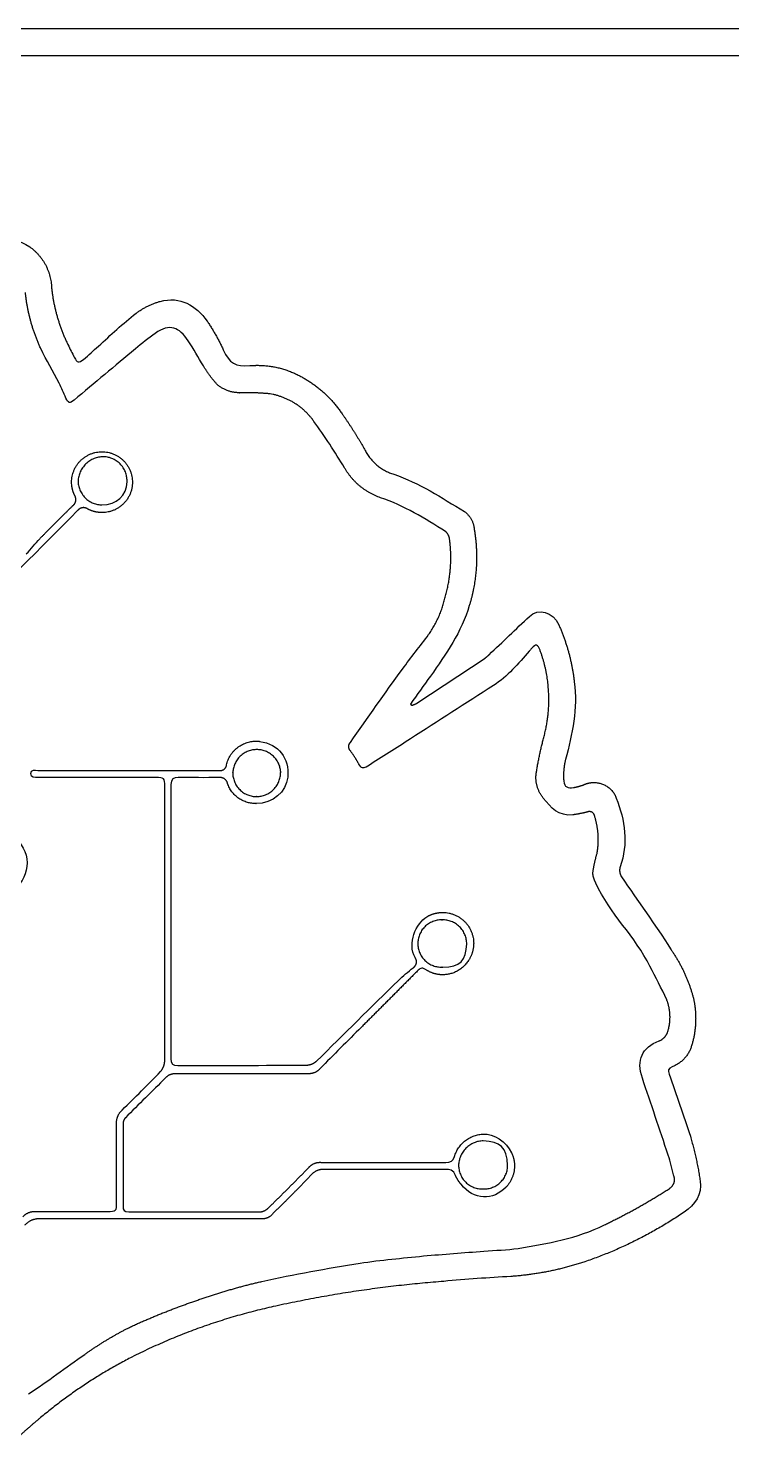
# Model space of a CAD drawing. Header units: millimetres. Extents: x -2315 to 326, y -226 to 400.
# Drawn here: x 170.83 to 182.83, y -132.62 to -108.33 of the extents above; entities that cross this region are included whole.
import ezdxf

# ---------------------------------------------------------------- set-up
doc = ezdxf.new("R2010")
doc.units = ezdxf.units.MM
doc.layers.add('Layer 03', color=5, linetype='Continuous', true_color=0x0000ff)

msp = doc.modelspace()

# ---------------------------------------------------------------- linework, layer by layer
at = {"layer": 'Layer 03'}
for p, q in [((177.462, -119.839), (178.627, -119.068)), ((177.462, -119.839), (178.627, -119.068)), ((177.353, -119.852), (177.379, -119.873)), ((177.353, -119.852), (177.379, -119.873)), ((173.01, -121.106), (171.082, -121.106)), ((173.01, -121.106), (171.082, -121.106)), ((175.137, -121.021), (175.141, -121.025)), ((175.137, -121.021), (175.141, -121.025))]:
    msp.add_line(p, q, dxfattribs=at)
for points, degree in [([(155.68, -108.328), (169.983, -108.328), (184.286, -108.328)], 2), ([(155.68, -108.328), (169.983, -108.328), (184.286, -108.328)], 2), ([(183.769, -108.793), (169.85, -108.793), (155.928, -108.793)], 2), ([(183.769, -108.793), (169.85, -108.793), (155.928, -108.793)], 2), ([(170.29, -111.91), (170.488, -111.917), (170.684, -111.931), (170.855, -112.052)], 3), ([(170.29, -111.91), (170.488, -111.917), (170.684, -111.931), (170.855, -112.052)], 3), ([(173.081, -112.984), (173.427, -112.89), (173.689, -113.052), (173.884, -113.319)], 3), ([(173.081, -112.984), (173.427, -112.89), (173.689, -113.052), (173.884, -113.319)], 3), ([(172.027, -113.746), (172.241, -113.558), (172.446, -113.36), (172.671, -113.187)], 3), ([(172.027, -113.746), (172.241, -113.558), (172.446, -113.36), (172.671, -113.187)], 3), ([(173.562, -113.655), (173.404, -113.425), (173.245, -113.353), (172.999, -113.529)], 3), ([(173.562, -113.655), (173.404, -113.425), (173.245, -113.353), (172.999, -113.529)], 3), ([(172.999, -113.529), (172.882, -113.612), (172.77, -113.7), (172.659, -113.793)], 3), ([(172.999, -113.529), (172.882, -113.612), (172.77, -113.7), (172.659, -113.793)], 3), ([(173.821, -114.084), (173.731, -113.944), (173.653, -113.793), (173.562, -113.655)], 3), ([(173.821, -114.084), (173.731, -113.944), (173.653, -113.793), (173.562, -113.655)], 3), ([(171.358, -114.379), (171.255, -114.181), (171.137, -113.99), (171.044, -113.788)], 3), ([(171.358, -114.379), (171.255, -114.181), (171.137, -113.99), (171.044, -113.788)], 3), ([(171.508, -113.721), (171.542, -113.794), (171.58, -113.866), (171.617, -113.937)], 3), ([(171.508, -113.721), (171.542, -113.794), (171.58, -113.866), (171.617, -113.937)], 3), ([(172.659, -113.793), (172.31, -114.083), (171.962, -114.375), (171.613, -114.667)], 3), ([(172.659, -113.793), (172.31, -114.083), (171.962, -114.375), (171.613, -114.667)], 3), ([(171.776, -113.972), (171.861, -113.903), (171.943, -113.821), (172.027, -113.746)], 3), ([(171.776, -113.972), (171.861, -113.903), (171.943, -113.821), (172.027, -113.746)], 3), ([(174.158, -113.808), (174.269, -114.039), (174.363, -114.104), (174.611, -114.079)], 3), ([(174.158, -113.808), (174.269, -114.039), (174.363, -114.104), (174.611, -114.079)], 3), ([(171.617, -113.937), (171.667, -114.033), (171.69, -114.041), (171.776, -113.972)], 3), ([(171.617, -113.937), (171.667, -114.033), (171.69, -114.041), (171.776, -113.972)], 3), ([(171.474, -114.634), (171.435, -114.546), (171.402, -114.462), (171.358, -114.379)], 3), ([(171.474, -114.634), (171.435, -114.546), (171.402, -114.462), (171.358, -114.379)], 3), ([(171.613, -114.667), (171.539, -114.729), (171.513, -114.722), (171.474, -114.634)], 3), ([(171.613, -114.667), (171.539, -114.729), (171.513, -114.722), (171.474, -114.634)], 3), ([(176.23, -115.824), (176.062, -115.555), (175.895, -115.282), (175.706, -115.03)], 3), ([(176.23, -115.824), (176.062, -115.555), (175.895, -115.282), (175.706, -115.03)], 3), ([(172.089, -116.455), (172.338, -116.457), (172.516, -116.294), (172.517, -116.061)], 3), ([(172.089, -116.455), (172.338, -116.457), (172.516, -116.294), (172.517, -116.061)], 3), ([(177.069, -115.932), (177.504, -116.08), (177.885, -116.334), (178.275, -116.566)], 3), ([(177.069, -115.932), (177.504, -116.08), (177.885, -116.334), (178.275, -116.566)], 3), ([(177.955, -116.909), (177.599, -116.69), (177.245, -116.464), (176.844, -116.332)], 3), ([(177.955, -116.909), (177.599, -116.69), (177.245, -116.464), (176.844, -116.332)], 3), ([(171.673, -116.553), (171.028, -117.202), (170.379, -117.847), (169.736, -118.498)], 3), ([(171.673, -116.553), (171.028, -117.202), (170.379, -117.847), (169.736, -118.498)], 3), ([(171.028, -117.031), (171.306, -116.747), (171.591, -116.469)], 2), ([(171.028, -117.031), (171.306, -116.747), (171.591, -116.469)], 2), ([(170.797, -117.292), (170.887, -117.204), (170.947, -117.115), (171.028, -117.031)], 3), ([(170.797, -117.292), (170.887, -117.204), (170.947, -117.115), (171.028, -117.031)], 3), ([(178.359, -118.171), (178.226, -118.623), (177.961, -119), (177.695, -119.376)], 3), ([(178.359, -118.171), (178.226, -118.623), (177.961, -119), (177.695, -119.376)], 3), ([(179.384, -118.358), (179.538, -118.213), (179.785, -118.274), (179.887, -118.501)], 3), ([(179.384, -118.358), (179.538, -118.213), (179.785, -118.274), (179.887, -118.501)], 3), ([(178.696, -119.01), (178.926, -118.793), (179.154, -118.574), (179.384, -118.358)], 3), ([(178.696, -119.01), (178.926, -118.793), (179.154, -118.574), (179.384, -118.358)], 3), ([(177.218, -119.255), (177.363, -119.055), (177.519, -118.864), (177.664, -118.668)], 3), ([(177.218, -119.255), (177.363, -119.055), (177.519, -118.864), (177.664, -118.668)], 3), ([(179.383, -118.949), (179.193, -119.16), (179.015, -119.382), (178.771, -119.536)], 3), ([(179.383, -118.949), (179.193, -119.16), (179.015, -119.382), (178.771, -119.536)], 3), ([(179.42, -118.902), (179.406, -118.917), (179.396, -118.934), (179.383, -118.949)], 3), ([(179.42, -118.902), (179.406, -118.917), (179.396, -118.934), (179.383, -118.949)], 3), ([(179.566, -118.932), (179.53, -118.83), (179.494, -118.823), (179.42, -118.902)], 3), ([(179.566, -118.932), (179.53, -118.83), (179.494, -118.823), (179.42, -118.902)], 3), ([(176.329, -120.506), (176.626, -120.087), (176.916, -119.668), (177.218, -119.255)], 3), ([(176.329, -120.506), (176.626, -120.087), (176.916, -119.668), (177.218, -119.255)], 3), ([(177.695, -119.376), (177.581, -119.535), (177.467, -119.694), (177.353, -119.852)], 3), ([(177.695, -119.376), (177.581, -119.535), (177.467, -119.694), (177.353, -119.852)], 3), ([(180.151, -119.473), (180.209, -119.928), (180.119, -120.363), (180.001, -120.797)], 3), ([(180.151, -119.473), (180.209, -119.928), (180.119, -120.363), (180.001, -120.797)], 3), ([(178.771, -119.536), (178.298, -119.839), (177.827, -120.145), (177.354, -120.447)], 3), ([(178.771, -119.536), (178.298, -119.839), (177.827, -120.145), (177.354, -120.447)], 3), ([(177.354, -120.447), (177.112, -120.602), (176.866, -120.752), (176.625, -120.911)], 3), ([(177.354, -120.447), (177.112, -120.602), (176.866, -120.752), (176.625, -120.911)], 3), ([(174.777, -120.488), (175.112, -120.539), (175.287, -120.769), (175.259, -121.101)], 3), ([(174.777, -120.488), (175.112, -120.539), (175.287, -120.769), (175.259, -121.101)], 3), ([(170.876, -121.038), (170.877, -120.961), (170.948, -120.985), (170.993, -120.985)], 3), ([(170.876, -121.038), (170.877, -120.961), (170.948, -120.985), (170.993, -120.985)], 3), ([(176.625, -120.911), (176.554, -120.958), (176.515, -120.951), (176.475, -120.878)], 3), ([(176.625, -120.911), (176.554, -120.958), (176.515, -120.951), (176.475, -120.878)], 3), ([(170.998, -121.106), (170.945, -121.106), (170.875, -121.115), (170.876, -121.038)], 3), ([(170.998, -121.106), (170.945, -121.106), (170.875, -121.115), (170.876, -121.038)], 3), ([(170.993, -120.985), (172.16, -120.985), (173.327, -120.985)], 2), ([(170.993, -120.985), (172.16, -120.985), (173.327, -120.985)], 2), ([(171.082, -121.106), (171.055, -121.106), (171.028, -121.106), (170.998, -121.106)], 3), ([(171.082, -121.106), (171.055, -121.106), (171.028, -121.106), (170.998, -121.106)], 3), ([(173.16, -121.253), (173.16, -121.116), (173.149, -121.106), (173.01, -121.106)], 3), ([(173.16, -121.253), (173.16, -121.116), (173.149, -121.106), (173.01, -121.106)], 3), ([(173.391, -121.106), (173.307, -121.106), (173.266, -121.128), (173.266, -121.225)], 3), ([(173.391, -121.106), (173.307, -121.106), (173.266, -121.128), (173.266, -121.225)], 3), ([(173.327, -120.985), (173.578, -120.985), (173.836, -120.985), (174.091, -120.985)], 3), ([(173.327, -120.985), (173.578, -120.985), (173.836, -120.985), (174.091, -120.985)], 3), ([(174.085, -121.106), (173.854, -121.11), (173.622, -121.106), (173.391, -121.106)], 3), ([(174.085, -121.106), (173.854, -121.11), (173.622, -121.106), (173.391, -121.106)], 3), ([(175.259, -121.101), (175.238, -121.353), (174.998, -121.55), (174.725, -121.55)], 3), ([(175.259, -121.101), (175.238, -121.353), (174.998, -121.55), (174.725, -121.55)], 3), ([(179.971, -121.17), (179.977, -121.265), (180.044, -121.296), (180.139, -121.276)], 3), ([(179.971, -121.17), (179.977, -121.265), (180.044, -121.296), (180.139, -121.276)], 3), ([(173.16, -125.947), (173.165, -123.6), (173.16, -121.253)], 2), ([(173.16, -125.947), (173.165, -123.6), (173.16, -121.253)], 2), ([(173.266, -121.225), (173.266, -123.564), (173.266, -125.903)], 2), ([(173.266, -121.225), (173.266, -123.564), (173.266, -125.903)], 2), ([(180.125, -121.742), (179.887, -121.772), (179.749, -121.619), (179.622, -121.455)], 3), ([(180.125, -121.742), (179.887, -121.772), (179.749, -121.619), (179.622, -121.455)], 3), ([(180.867, -121.456), (181.018, -121.837), (181.075, -122.229), (180.933, -122.629)], 3), ([(180.867, -121.456), (181.018, -121.837), (181.075, -122.229), (180.933, -122.629)], 3), ([(170.668, -122.199), (170.92, -122.468), (170.826, -122.939), (170.474, -123.059)], 3), ([(170.668, -122.199), (170.92, -122.468), (170.826, -122.939), (170.474, -123.059)], 3), ([(181.442, -124.323), (181.191, -123.82), (180.755, -123.427), (180.52, -122.907)], 3), ([(181.442, -124.323), (181.191, -123.82), (180.755, -123.427), (180.52, -122.907)], 3), ([(180.955, -122.797), (181.234, -123.209), (181.53, -123.611), (181.794, -124.03)], 3), ([(180.955, -122.797), (181.234, -123.209), (181.53, -123.611), (181.794, -124.03)], 3), ([(177.433, -124.175), (177.299, -123.942), (177.447, -123.588), (177.636, -123.48)], 3), ([(177.433, -124.175), (177.299, -123.942), (177.447, -123.588), (177.636, -123.48)], 3), ([(177.908, -124.339), (178.201, -124.339), (178.306, -124.226), (178.315, -123.941)], 3), ([(177.908, -124.339), (178.201, -124.339), (178.306, -124.226), (178.315, -123.941)], 3), ([(177.148, -124.566), (177.226, -124.488), (177.316, -124.421), (177.399, -124.351)], 3), ([(177.148, -124.566), (177.226, -124.488), (177.316, -124.421), (177.399, -124.351)], 3), ([(177.612, -124.38), (177.544, -124.333), (177.512, -124.366), (177.47, -124.408)], 3), ([(177.612, -124.38), (177.544, -124.333), (177.512, -124.366), (177.47, -124.408)], 3), ([(181.729, -124.897), (181.64, -124.702), (181.538, -124.514), (181.442, -124.323)], 3), ([(181.729, -124.897), (181.64, -124.702), (181.538, -124.514), (181.442, -124.323)], 3), ([(175.752, -125.942), (176.219, -125.485), (176.682, -125.02), (177.148, -124.566)], 3), ([(175.752, -125.942), (176.219, -125.485), (176.682, -125.02), (177.148, -124.566)], 3), ([(177.47, -124.408), (176.995, -124.886), (176.518, -125.362)], 2), ([(177.47, -124.408), (176.995, -124.886), (176.518, -125.362)], 2), ([(176.518, -125.362), (176.281, -125.6), (176.042, -125.836), (175.808, -126.074)], 3), ([(176.518, -125.362), (176.281, -125.6), (176.042, -125.836), (175.808, -126.074)], 3), ([(181.312, -126.232), (181.209, -125.924), (181.303, -125.706), (181.601, -125.598)], 3), ([(181.312, -126.232), (181.209, -125.924), (181.303, -125.706), (181.601, -125.598)], 3), ([(173.266, -125.903), (173.266, -125.991), (173.293, -126.016), (173.381, -126.016)], 3), ([(173.266, -125.903), (173.266, -125.991), (173.293, -126.016), (173.381, -126.016)], 3), ([(173.381, -126.016), (174.115, -126.016), (174.85, -126.016), (175.584, -126.011)], 3), ([(173.381, -126.016), (174.115, -126.016), (174.85, -126.016), (175.584, -126.011)], 3), ([(181.819, -126.04), (181.752, -126.068), (181.747, -126.101), (181.768, -126.163)], 3), ([(181.819, -126.04), (181.752, -126.068), (181.747, -126.101), (181.768, -126.163)], 3), ([(172.434, -126.777), (172.654, -126.561), (172.874, -126.344), (173.087, -126.121)], 3), ([(172.434, -126.777), (172.654, -126.561), (172.874, -126.344), (173.087, -126.121)], 3), ([(173.173, -126.229), (172.947, -126.457), (172.715, -126.681), (172.488, -126.909)], 3), ([(173.173, -126.229), (172.947, -126.457), (172.715, -126.681), (172.488, -126.909)], 3), ([(175.614, -126.158), (174.86, -126.158), (174.105, -126.158), (173.351, -126.158)], 3), ([(175.614, -126.158), (174.86, -126.158), (174.105, -126.158), (173.351, -126.158)], 3), ([(181.753, -127.546), (181.608, -127.107), (181.459, -126.67), (181.312, -126.232)], 3), ([(181.753, -127.546), (181.608, -127.107), (181.459, -126.67), (181.312, -126.232)], 3), ([(181.768, -126.163), (181.892, -126.516), (182.02, -126.867), (182.131, -127.225)], 3), ([(181.768, -126.163), (181.892, -126.516), (182.02, -126.867), (182.131, -127.225)], 3), ([(172.337, -128.348), (172.337, -127.902), (172.337, -127.456), (172.337, -127.007)], 3), ([(172.337, -128.348), (172.337, -127.902), (172.337, -127.456), (172.337, -127.007)], 3), ([(172.448, -127.017), (172.448, -127.483), (172.448, -127.949), (172.448, -128.415)], 3), ([(172.448, -127.017), (172.448, -127.483), (172.448, -127.949), (172.448, -128.415)], 3), ([(178.596, -127.189), (178.773, -127.173), (178.99, -127.316), (179.08, -127.507)], 3), ([(178.596, -127.189), (178.773, -127.173), (178.99, -127.316), (179.08, -127.507)], 3), ([(179.013, -127.722), (179.001, -127.41), (178.887, -127.314), (178.594, -127.303)], 3), ([(179.013, -127.722), (179.001, -127.41), (178.887, -127.314), (178.594, -127.303)], 3), ([(174.926, -128.45), (175.279, -128.107), (175.623, -127.753)], 2), ([(174.926, -128.45), (175.279, -128.107), (175.623, -127.753)], 2), ([(175.827, -127.67), (176.538, -127.67), (177.252, -127.67), (177.959, -127.67)], 3), ([(175.827, -127.67), (176.538, -127.67), (177.252, -127.67), (177.959, -127.67)], 3), ([(177.959, -127.67), (178.035, -127.67), (178.082, -127.654), (178.106, -127.571)], 3), ([(177.959, -127.67), (178.035, -127.67), (178.082, -127.654), (178.106, -127.571)], 3), ([(181.851, -127.904), (181.821, -127.784), (181.792, -127.664), (181.753, -127.546)], 3), ([(181.851, -127.904), (181.821, -127.784), (181.792, -127.664), (181.753, -127.546)], 3), ([(175.655, -127.891), (175.31, -128.25), (174.952, -128.596)], 2), ([(175.655, -127.891), (175.31, -128.25), (174.952, -128.596)], 2), ([(177.943, -127.789), (176.907, -127.789), (175.871, -127.789)], 2), ([(177.943, -127.789), (176.907, -127.789), (175.871, -127.789)], 2), ([(178.122, -127.892), (178.09, -127.797), (178.026, -127.789), (177.943, -127.789)], 3), ([(178.122, -127.892), (178.09, -127.797), (178.026, -127.789), (177.943, -127.789)], 3), ([(182.299, -127.987), (182.335, -128.22), (182.215, -128.394), (182.023, -128.519)], 3), ([(182.299, -127.987), (182.335, -128.22), (182.215, -128.394), (182.023, -128.519)], 3), ([(178.985, -128.094), (178.767, -128.323), (178.432, -128.318), (178.218, -128.044)], 3), ([(178.985, -128.094), (178.767, -128.323), (178.432, -128.318), (178.218, -128.044)], 3), ([(172.175, -128.506), (172.337, -128.506), (172.337, -128.506), (172.337, -128.348)], 3), ([(172.175, -128.506), (172.337, -128.506), (172.337, -128.506), (172.337, -128.348)], 3), ([(172.448, -128.415), (172.448, -128.487), (172.471, -128.515), (172.546, -128.515)], 3), ([(172.448, -128.415), (172.448, -128.487), (172.471, -128.515), (172.546, -128.515)], 3), ([(170.958, -128.506), (171.363, -128.506), (171.769, -128.506), (172.175, -128.506)], 3), ([(170.958, -128.506), (171.363, -128.506), (171.769, -128.506), (172.175, -128.506)], 3), ([(174.804, -128.633), (172.918, -128.633), (171.032, -128.633)], 2), ([(174.804, -128.633), (172.918, -128.633), (171.032, -128.633)], 2), ([(172.546, -128.515), (173.294, -128.515), (174.042, -128.515), (174.789, -128.515)], 3), ([(172.546, -128.515), (173.294, -128.515), (174.042, -128.515), (174.789, -128.515)], 3), ([(179.192, -129.137), (179.695, -129.054), (180.198, -128.97), (180.664, -128.736)], 3), ([(179.192, -129.137), (179.695, -129.054), (180.198, -128.97), (180.664, -128.736)], 3), ([(177.577, -129.267), (177.919, -129.235), (178.263, -129.213), (178.606, -129.183)], 3), ([(177.577, -129.267), (177.919, -129.235), (178.263, -129.213), (178.606, -129.183)], 3), ([(178.606, -129.183), (178.802, -129.168), (179.001, -129.168), (179.192, -129.137)], 3), ([(178.606, -129.183), (178.802, -129.168), (179.001, -129.168), (179.192, -129.137)], 3), ([(174.817, -129.701), (175.37, -129.578), (175.93, -129.48), (176.493, -129.39)], 3), ([(174.817, -129.701), (175.37, -129.578), (175.93, -129.48), (176.493, -129.39)], 3), ([(176.493, -129.39), (176.852, -129.332), (177.215, -129.306), (177.577, -129.267)], 3), ([(176.493, -129.39), (176.852, -129.332), (177.215, -129.306), (177.577, -129.267)], 3), ([(179.069, -129.616), (178.686, -129.639), (178.303, -129.663), (177.921, -129.7)], 3), ([(179.069, -129.616), (178.686, -129.639), (178.303, -129.663), (177.921, -129.7)], 3), ([(170.834, -131.621), (171.163, -131.408), (171.471, -131.163), (171.796, -130.945)], 3), ([(170.834, -131.621), (171.163, -131.408), (171.471, -131.163), (171.796, -130.945)], 3)]:
    msp.add_open_spline(points, degree=degree, dxfattribs=at)
for points, weights in [([(170.855, -112.052), (171.212, -112.307), (171.228, -112.745)], [0.85938253846, 0.825894575301, 0.984792137812]), ([(170.855, -112.052), (171.212, -112.307), (171.228, -112.745)], [0.85938253846, 0.825894575301, 0.984792137812]), ([(171.044, -113.788), (170.834, -113.332), (170.782, -112.834)], [0.88062436687, 0.907592504032, 0.961426329914]), ([(171.044, -113.788), (170.834, -113.332), (170.782, -112.834)], [0.88062436687, 0.907592504032, 0.961426329914]), ([(171.228, -112.745), (171.282, -113.258), (171.508, -113.721)], [0.960701517689, 0.904123781574, 0.877420951448]), ([(171.228, -112.745), (171.282, -113.258), (171.508, -113.721)], [0.960701517689, 0.904123781574, 0.877420951448]), ([(172.671, -113.187), (172.856, -113.046), (173.081, -112.984)], [0.857280346297, 0.868450303598, 0.913097435306]), ([(172.671, -113.187), (172.856, -113.046), (173.081, -112.984)], [0.857280346297, 0.868450303598, 0.913097435306]), ([(173.884, -113.319), (174.042, -113.552), (174.158, -113.808)], [0.861189150062, 0.868238100695, 0.881794289439]), ([(173.884, -113.319), (174.042, -113.552), (174.158, -113.808)], [0.861189150062, 0.868238100695, 0.881794289439]), ([(174.052, -114.398), (173.92, -114.253), (173.821, -114.084)], [0.853942262812, 0.855903782921, 0.867759455816]), ([(174.052, -114.398), (173.92, -114.253), (173.821, -114.084)], [0.853942262812, 0.855903782921, 0.867759455816]), ([(175.342, -114.196), (175.877, -114.428), (176.197, -114.915)], [0.884338913098, 0.837021940067, 0.862430578124]), ([(175.342, -114.196), (175.877, -114.428), (176.197, -114.915)], [0.884338913098, 0.837021940067, 0.862430578124]), ([(175.706, -115.03), (175.429, -114.64), (174.957, -114.561)], [0.85956791211, 0.830574715457, 0.941344166557]), ([(175.706, -115.03), (175.429, -114.64), (174.957, -114.561)], [0.85956791211, 0.830574715457, 0.941344166557]), ([(176.197, -114.915), (176.412, -115.219), (176.591, -115.545)], [0.859740112176, 0.863888031164, 0.870816943558]), ([(176.197, -114.915), (176.412, -115.219), (176.591, -115.545)], [0.859740112176, 0.863888031164, 0.870816943558]), ([(176.591, -115.545), (176.752, -115.835), (177.069, -115.932)], [0.870483585913, 0.823601459879, 0.906542628849]), ([(176.591, -115.545), (176.752, -115.835), (177.069, -115.932)], [0.870483585913, 0.823601459879, 0.906542628849]), ([(172.106, -115.633), (171.705, -115.645), (171.681, -116.045)], [0.987670986227, 0.725279501509, 0.976238192263]), ([(172.106, -115.633), (171.705, -115.645), (171.681, -116.045)], [0.987670986227, 0.725279501509, 0.976238192263]), ([(172.517, -116.045), (172.517, -115.634), (172.106, -115.633)], [1, 0.707793673282, 0.998629437603]), ([(172.517, -116.045), (172.517, -115.634), (172.106, -115.633)], [1, 0.707793673282, 0.998629437603]), ([(176.844, -116.332), (176.442, -116.193), (176.23, -115.824)], [0.898772323308, 0.827564223014, 0.868490426717]), ([(176.844, -116.332), (176.442, -116.193), (176.23, -115.824)], [0.898772323308, 0.827564223014, 0.868490426717]), ([(171.681, -116.045), (171.683, -116.452), (172.089, -116.455)], [0.998332658956, 0.709615957138, 0.996653884082]), ([(171.681, -116.045), (171.683, -116.452), (172.089, -116.455)], [0.998332658956, 0.709615957138, 0.996653884082]), ([(172.517, -116.061), (172.517, -116.053), (172.517, -116.045)], [0.984553087467, 0.992061373903, 1]), ([(172.517, -116.061), (172.517, -116.053), (172.517, -116.045)], [0.984553087467, 0.992061373903, 1]), ([(171.644, -116.364), (171.644, -116.327), (171.624, -116.295)], [1, 0.892078030056, 0.863687786]), ([(171.644, -116.364), (171.644, -116.327), (171.624, -116.295)], [1, 0.892078030056, 0.863687786]), ([(171.591, -116.469), (171.644, -116.43), (171.644, -116.364)], [0.859241420358, 0.824691778142, 1]), ([(171.591, -116.469), (171.644, -116.43), (171.644, -116.364)], [0.859241420358, 0.824691778142, 1]), ([(178.275, -116.566), (178.43, -116.682), (178.443, -116.874)], [0.858040905214, 0.830341632355, 0.973616669723]), ([(178.275, -116.566), (178.43, -116.682), (178.443, -116.874)], [0.858040905214, 0.830341632355, 0.973616669723]), ([(178.023, -117.045), (178.015, -116.964), (177.955, -116.909)], [0.963560596227, 0.846528859338, 0.854001943386]), ([(178.023, -117.045), (178.015, -116.964), (177.955, -116.909)], [0.963560596227, 0.846528859338, 0.854001943386]), ([(178.043, -117.352), (178.043, -117.198), (178.023, -117.045)], [1, 0.974467427805, 0.953386390853]), ([(178.043, -117.352), (178.043, -117.198), (178.023, -117.045)], [1, 0.974467427805, 0.953386390853]), ([(178.443, -116.874), (178.483, -117.109), (178.483, -117.347)], [0.93979472285, 0.965935554213, 1]), ([(178.443, -116.874), (178.483, -117.109), (178.483, -117.347)], [0.93979472285, 0.965935554213, 1]), ([(177.947, -118.028), (178.043, -117.697), (178.043, -117.352)], [0.910186050205, 0.944622929858, 1]), ([(177.947, -118.028), (178.043, -117.697), (178.043, -117.352)], [0.910186050205, 0.944622929858, 1]), ([(178.483, -117.347), (178.483, -117.768), (178.359, -118.171)], [1, 0.9412789128, 0.906103376405]), ([(178.483, -117.347), (178.483, -117.768), (178.359, -118.171)], [1, 0.9412789128, 0.906103376405]), ([(177.664, -118.668), (177.868, -118.376), (177.947, -118.028)], [0.860266155581, 0.875404695053, 0.924683469991]), ([(177.664, -118.668), (177.868, -118.376), (177.947, -118.028)], [0.860266155581, 0.875404695053, 0.924683469991]), ([(179.887, -118.501), (180.092, -118.967), (180.151, -119.473)], [0.883361546217, 0.909026720391, 0.956789912764]), ([(179.887, -118.501), (180.092, -118.967), (180.151, -119.473)], [0.883361546217, 0.909026720391, 0.956789912764]), ([(178.627, -119.068), (178.664, -119.042), (178.696, -119.01)], [0.859583576893, 0.853189555013, 0.853575342872]), ([(178.627, -119.068), (178.664, -119.042), (178.696, -119.01)], [0.859583576893, 0.853189555013, 0.853575342872]), ([(179.716, -119.776), (179.716, -119.34), (179.566, -118.932)], [1, 0.931438206816, 0.894974934066]), ([(179.716, -119.776), (179.716, -119.34), (179.566, -118.932)], [1, 0.931438206816, 0.894974934066]), ([(177.379, -119.873), (177.422, -119.86), (177.462, -119.839)], [0.907502690324, 0.885985046945, 0.87304970174]), ([(177.379, -119.873), (177.422, -119.86), (177.462, -119.839)], [0.907502690324, 0.885985046945, 0.87304970174]), ([(179.629, -120.423), (179.716, -120.105), (179.716, -119.776)], [0.913453609274, 0.947213328286, 1]), ([(179.629, -120.423), (179.716, -120.105), (179.716, -119.776)], [0.913453609274, 0.947213328286, 1]), ([(179.503, -121.022), (179.551, -120.719), (179.629, -120.423)], [0.943501956114, 0.928181993799, 0.915471314288]), ([(179.503, -121.022), (179.551, -120.719), (179.629, -120.423)], [0.943501956114, 0.928181993799, 0.915471314288]), ([(176.475, -120.878), (176.41, -120.759), (176.329, -120.65)], [0.870905298614, 0.862657416827, 0.858330000379]), ([(176.475, -120.878), (176.41, -120.759), (176.329, -120.65)], [0.870905298614, 0.862657416827, 0.858330000379]), ([(174.733, -121.43), (175.137, -121.426), (175.137, -121.022)], [0.995787852174, 0.709228220788, 1]), ([(174.733, -121.43), (175.137, -121.426), (175.137, -121.022)], [0.995787852174, 0.709228220788, 1]), ([(175.137, -121.022), (175.137, -121.021), (175.137, -121.021)], [1, 0.999564007948, 0.999129313906]), ([(175.137, -121.022), (175.137, -121.021), (175.137, -121.021)], [1, 0.999564007948, 0.999129313906]), ([(180.139, -121.276), (180.228, -121.261), (180.312, -121.229)], [0.940541919356, 0.912252970808, 0.893163679058]), ([(180.139, -121.276), (180.228, -121.261), (180.312, -121.229)], [0.940541919356, 0.912252970808, 0.893163679058]), ([(180.371, -121.694), (180.249, -121.725), (180.125, -121.742)], [0.916929505155, 0.932665004023, 0.95230743102]), ([(180.371, -121.694), (180.249, -121.725), (180.125, -121.742)], [0.916929505155, 0.932665004023, 0.95230743102]), ([(180.56, -122.163), (180.56, -121.961), (180.499, -121.768)], [1, 0.940554656943, 0.90523926012]), ([(180.56, -122.163), (180.56, -121.961), (180.499, -121.768)], [1, 0.940554656943, 0.90523926012]), ([(180.538, -122.403), (180.56, -122.284), (180.56, -122.163)], [0.936329457058, 0.96365459074, 1]), ([(180.538, -122.403), (180.56, -122.284), (180.56, -122.163)], [0.936329457058, 0.96365459074, 1]), ([(180.467, -122.731), (180.49, -122.564), (180.538, -122.403)], [0.950031466315, 0.926660128544, 0.908950382022]), ([(180.467, -122.731), (180.49, -122.564), (180.538, -122.403)], [0.950031466315, 0.926660128544, 0.908950382022]), ([(180.52, -122.907), (180.472, -122.825), (180.467, -122.731)], [0.8670976611, 0.895087777378, 0.980921290161]), ([(180.52, -122.907), (180.472, -122.825), (180.467, -122.731)], [0.8670976611, 0.895087777378, 0.980921290161]), ([(178.433, -123.935), (178.433, -124.095), (178.343, -124.229)], [1, 0.888141483674, 0.861722485035]), ([(178.433, -123.935), (178.433, -124.095), (178.343, -124.229)], [1, 0.888141483674, 0.861722485035]), ([(181.794, -124.03), (182.068, -124.42), (182.187, -124.882)], [0.859873547177, 0.873616318349, 0.917241855399]), ([(181.794, -124.03), (182.068, -124.42), (182.187, -124.882)], [0.859873547177, 0.873616318349, 0.917241855399]), ([(177.399, -124.351), (177.457, -124.315), (177.457, -124.248)], [0.865110080558, 0.812414138518, 1]), ([(177.399, -124.351), (177.457, -124.315), (177.457, -124.248)], [0.865110080558, 0.812414138518, 1]), ([(177.457, -124.248), (177.457, -124.207), (177.433, -124.175)], [1, 0.879189451756, 0.858041085014]), ([(177.457, -124.248), (177.457, -124.207), (177.433, -124.175)], [1, 0.879189451756, 0.858041085014]), ([(181.784, -125.192), (181.784, -125.039), (181.729, -124.897)], [1, 0.928237537168, 0.891640457083]), ([(181.784, -125.192), (181.784, -125.039), (181.729, -124.897)], [1, 0.928237537168, 0.891640457083]), ([(182.187, -124.882), (182.222, -125.047), (182.222, -125.214)], [0.928288380199, 0.958170243116, 1]), ([(182.187, -124.882), (182.222, -125.047), (182.222, -125.214)], [0.928288380199, 0.958170243116, 1]), ([(181.743, -125.448), (181.784, -125.324), (181.784, -125.192)], [0.902054741235, 0.937831847823, 1]), ([(181.743, -125.448), (181.784, -125.324), (181.784, -125.192)], [0.902054741235, 0.937831847823, 1]), ([(182.222, -125.214), (182.222, -125.461), (182.148, -125.696)], [1, 0.939802707937, 0.904349682651]), ([(182.222, -125.214), (182.222, -125.461), (182.148, -125.696)], [1, 0.939802707937, 0.904349682651]), ([(181.601, -125.598), (181.706, -125.555), (181.743, -125.448)], [0.888312244947, 0.814147606918, 0.898227353988]), ([(181.601, -125.598), (181.706, -125.555), (181.743, -125.448)], [0.888312244947, 0.814147606918, 0.898227353988]), ([(182.148, -125.696), (182.066, -125.947), (181.819, -126.04)], [0.902628525969, 0.809297908054, 0.893462556808]), ([(182.148, -125.696), (182.066, -125.947), (181.819, -126.04)], [0.902628525969, 0.809297908054, 0.893462556808]), ([(173.087, -126.121), (173.155, -126.047), (173.16, -125.947)], [0.853905475604, 0.860256007451, 0.981150622451]), ([(173.087, -126.121), (173.155, -126.047), (173.16, -125.947)], [0.853905475604, 0.860256007451, 0.981150622451]), ([(175.584, -126.011), (175.68, -126.007), (175.752, -125.942)], [0.986280734097, 0.860517689196, 0.85391881232]), ([(175.584, -126.011), (175.68, -126.007), (175.752, -125.942)], [0.986280734097, 0.860517689196, 0.85391881232]), ([(172.488, -126.909), (172.449, -126.956), (172.448, -127.017)], [0.855353808127, 0.869244243824, 0.990301045263]), ([(172.488, -126.909), (172.449, -126.956), (172.448, -127.017)], [0.855353808127, 0.869244243824, 0.990301045263]), ([(178.106, -127.571), (178.212, -127.202), (178.596, -127.189)], [0.91052941225, 0.76640159512, 0.986862723772]), ([(178.106, -127.571), (178.212, -127.202), (178.596, -127.189)], [0.91052941225, 0.76640159512, 0.986862723772]), ([(182.131, -127.225), (182.242, -127.6), (182.299, -127.987)], [0.908653628499, 0.92542465589, 0.947300332015]), ([(182.131, -127.225), (182.242, -127.6), (182.299, -127.987)], [0.908653628499, 0.92542465589, 0.947300332015]), ([(178.594, -127.303), (178.187, -127.315), (178.175, -127.722)], [0.988412945259, 0.718693835927, 0.988412945259]), ([(178.594, -127.303), (178.187, -127.315), (178.175, -127.722)], [0.988412945259, 0.718693835927, 0.988412945259]), ([(179.08, -127.507), (179.13, -127.613), (179.13, -127.731)], [0.87974222792, 0.915482918532, 1]), ([(179.08, -127.507), (179.13, -127.613), (179.13, -127.731)], [0.87974222792, 0.915482918532, 1]), ([(179.13, -127.731), (179.13, -127.941), (178.985, -128.094)], [1, 0.857783551506, 0.853675580253]), ([(179.13, -127.731), (179.13, -127.941), (178.985, -128.094)], [1, 0.857783551506, 0.853675580253]), ([(178.218, -128.044), (178.157, -127.976), (178.122, -127.892)], [0.854292021287, 0.858549276443, 0.887344127453]), ([(178.218, -128.044), (178.157, -127.976), (178.122, -127.892)], [0.854292021287, 0.858549276443, 0.887344127453]), ([(181.768, -128.12), (181.861, -128.068), (181.861, -127.961)], [0.870264730506, 0.804083004817, 1]), ([(181.768, -128.12), (181.861, -128.068), (181.861, -127.961)], [0.870264730506, 0.804083004817, 1]), ([(181.861, -127.961), (181.861, -127.932), (181.851, -127.904)], [1, 0.937103538444, 0.901220094754]), ([(181.861, -127.961), (181.861, -127.932), (181.851, -127.904)], [1, 0.937103538444, 0.901220094754]), ([(180.664, -128.736), (181.235, -128.463), (181.768, -128.12)], [0.878647099794, 0.869207514886, 0.863318850351]), ([(180.664, -128.736), (181.235, -128.463), (181.768, -128.12)], [0.878647099794, 0.869207514886, 0.863318850351]), ([(174.789, -128.515), (174.869, -128.507), (174.926, -128.45)], [0.964184176738, 0.853095209426, 0.853555288166]), ([(174.789, -128.515), (174.869, -128.507), (174.926, -128.45)], [0.964184176738, 0.853095209426, 0.853555288166]), ([(182.023, -128.519), (181.236, -129.057), (180.333, -129.364)], [0.860968985758, 0.872048460453, 0.89968153021]), ([(182.023, -128.519), (181.236, -129.057), (180.333, -129.364)], [0.860968985758, 0.872048460453, 0.89968153021]), ([(180.333, -129.364), (179.717, -129.571), (179.069, -129.616)], [0.900910072092, 0.9287006454, 0.972799708667]), ([(180.333, -129.364), (179.717, -129.571), (179.069, -129.616)], [0.900910072092, 0.9287006454, 0.972799708667]), ([(173.673, -130.037), (174.235, -129.836), (174.817, -129.701)], [0.896710789832, 0.90856864939, 0.923684555905]), ([(173.673, -130.037), (174.235, -129.836), (174.817, -129.701)], [0.896710789832, 0.90856864939, 0.923684555905]), ([(177.921, -129.7), (176.451, -129.813), (175.012, -130.131)], [0.970384159836, 0.945724857971, 0.926270359364]), ([(177.921, -129.7), (176.451, -129.813), (175.012, -130.131)], [0.970384159836, 0.945724857971, 0.926270359364]), ([(172.559, -130.484), (173.104, -130.231), (173.673, -130.037)], [0.880215965602, 0.888621467591, 0.899676843558]), ([(172.559, -130.484), (173.104, -130.231), (173.673, -130.037)], [0.880215965602, 0.888621467591, 0.899676843558]), ([(175.012, -130.131), (173.753, -130.409), (172.601, -130.991)], [0.926355368142, 0.893418887675, 0.87538326268]), ([(175.012, -130.131), (173.753, -130.409), (172.601, -130.991)], [0.926355368142, 0.893418887675, 0.87538326268]), ([(171.796, -130.945), (172.16, -130.686), (172.559, -130.484)], [0.859573452805, 0.865031314529, 0.875437340168]), ([(171.796, -130.945), (172.16, -130.686), (172.559, -130.484)], [0.859573452805, 0.865031314529, 0.875437340168]), ([(172.601, -130.991), (171.75, -131.427), (171.018, -132.044)], [0.874615935819, 0.859246926953, 0.85509244278]), ([(172.601, -130.991), (171.75, -131.427), (171.018, -132.044)], [0.874615935819, 0.859246926953, 0.85509244278]), ([(171.018, -132.044), (170.688, -132.315), (170.39, -132.619)], [0.855610704382, 0.853336275505, 0.853576303462]), ([(171.018, -132.044), (170.688, -132.315), (170.39, -132.619)], [0.855610704382, 0.853336275505, 0.853576303462])]:
    msp.add_rational_spline(points, weights, degree=2, dxfattribs=at)
for points, weights, knots in [([(174.611, -114.079), (174.677, -114.074), (174.743, -114.074), (175.055, -114.074), (175.342, -114.196)], [0.966865137534, 0.98237156146, 1, 0.922101738827, 0.885639323239], [-1.6653382, -1.6653382, -1.6653382, -1.5707963, -1.5707963, -1.1530253, -1.1530253, -1.1530253]), ([(174.611, -114.079), (174.677, -114.074), (174.743, -114.074), (175.055, -114.074), (175.342, -114.196)], [0.966865137534, 0.98237156146, 1, 0.922101738827, 0.885639323239], [-1.6653382, -1.6653382, -1.6653382, -1.5707963, -1.5707963, -1.1530253, -1.1530253, -1.1530253]), ([(174.46, -114.542), (174.448, -114.542), (174.435, -114.542), (174.217, -114.542), (174.052, -114.398)], [0.983209470519, 0.991349229769, 1, 0.864687552134, 0.854399907653], [-4.7587834, -4.7587834, -4.7587834, -4.712389, -4.712389, -3.9867037, -3.9867037, -3.9867037]), ([(174.46, -114.542), (174.448, -114.542), (174.435, -114.542), (174.217, -114.542), (174.052, -114.398)], [0.983209470519, 0.991349229769, 1, 0.864687552134, 0.854399907653], [-4.7587834, -4.7587834, -4.7587834, -4.712389, -4.712389, -3.9867037, -3.9867037, -3.9867037]), ([(174.957, -114.561), (174.751, -114.541), (174.544, -114.541), (174.502, -114.541), (174.46, -114.542)], [0.963154338572, 0.980244697395, 1, 0.995936458264, 0.991985670053], [1.464848, 1.464848, 1.464848, 1.5707963, 1.5707963, 1.5925892, 1.5925892, 1.5925892]), ([(174.957, -114.561), (174.751, -114.541), (174.544, -114.541), (174.502, -114.541), (174.46, -114.542)], [0.963154338572, 0.980244697395, 1, 0.995936458264, 0.991985670053], [1.464848, 1.464848, 1.464848, 1.5707963, 1.5707963, 1.5925892, 1.5925892, 1.5925892]), ([(171.624, -116.295), (171.571, -116.187), (171.571, -116.067), (171.571, -115.548), (172.09, -115.548), (172.609, -115.548), (172.609, -116.067)], [0.877258281887, 0.91247283523, 1, 0.707106781187, 1, 0.707106781187, 1], [-3.611004, -3.611004, -3.611004, -3.141593, -3.141593, -1.570796, -1.570796, 0, 0, 0]), ([(171.624, -116.295), (171.571, -116.187), (171.571, -116.067), (171.571, -115.548), (172.09, -115.548), (172.609, -115.548), (172.609, -116.067)], [0.877258281887, 0.91247283523, 1, 0.707106781187, 1, 0.707106781187, 1], [-3.611004, -3.611004, -3.611004, -3.141593, -3.141593, -1.570796, -1.570796, 0, 0, 0]), ([(172.609, -116.067), (172.609, -116.586), (172.09, -116.586), (171.957, -116.586), (171.841, -116.522)], [1, 0.707106781187, 1, 0.904276464855, 0.871121774546], [-6.283185, -6.283185, -6.283185, -4.712389, -4.712389, -4.19902, -4.19902, -4.19902]), ([(172.609, -116.067), (172.609, -116.586), (172.09, -116.586), (171.957, -116.586), (171.841, -116.522)], [1, 0.707106781187, 1, 0.904276464855, 0.871121774546], [-6.283185, -6.283185, -6.283185, -4.712389, -4.712389, -4.19902, -4.19902, -4.19902]), ([(171.841, -116.522), (171.81, -116.502), (171.774, -116.502), (171.71, -116.502), (171.673, -116.553)], [0.862524862848, 0.889800344852, 1, 0.824935745466, 0.85914566491], [0.979792, 0.979792, 0.979792, 1.570796, 1.570796, 2.509672, 2.509672, 2.509672]), ([(171.841, -116.522), (171.81, -116.502), (171.774, -116.502), (171.71, -116.502), (171.673, -116.553)], [0.862524862848, 0.889800344852, 1, 0.824935745466, 0.85914566491], [0.979792, 0.979792, 0.979792, 1.570796, 1.570796, 2.509672, 2.509672, 2.509672]), ([(174.215, -120.888), (174.308, -120.485), (174.721, -120.485), (174.749, -120.485), (174.777, -120.488)], [0.923726849335, 0.752179502914, 1, 0.978402500661, 0.959990134658], [-2.899866, -2.899866, -2.899866, -1.570796, -1.570796, -1.454968, -1.454968, -1.454968]), ([(174.215, -120.888), (174.308, -120.485), (174.721, -120.485), (174.749, -120.485), (174.777, -120.488)], [0.923726849335, 0.752179502914, 1, 0.978402500661, 0.959990134658], [-2.899866, -2.899866, -2.899866, -1.570796, -1.570796, -1.454968, -1.454968, -1.454968]), ([(175.141, -121.025), (175.128, -120.629), (174.732, -120.629), (174.343, -120.629), (174.322, -121.017)], [0.98641872315, 0.714062611469, 1, 0.718227858744, 0.978602373595], [0.037304, 0.037304, 0.037304, 1.570796, 1.570796, 3.08195, 3.08195, 3.08195]), ([(175.141, -121.025), (175.128, -120.629), (174.732, -120.629), (174.343, -120.629), (174.322, -121.017)], [0.98641872315, 0.714062611469, 1, 0.718227858744, 0.978602373595], [0.037304, 0.037304, 0.037304, 1.570796, 1.570796, 3.08195, 3.08195, 3.08195]), ([(176.329, -120.65), (176.301, -120.62), (176.301, -120.578), (176.301, -120.536), (176.329, -120.506)], [0.853802532997, 0.859593759806, 1, 0.859593759806, 0.853802532997], [-3.894596, -3.894596, -3.894596, -3.141593, -3.141593, -2.388589, -2.388589, -2.388589]), ([(176.329, -120.65), (176.301, -120.62), (176.301, -120.578), (176.301, -120.536), (176.329, -120.506)], [0.853802532997, 0.859593759806, 1, 0.859593759806, 0.853802532997], [-3.894596, -3.894596, -3.894596, -3.141593, -3.141593, -2.388589, -2.388589, -2.388589]), ([(174.091, -120.985), (174.1, -120.986), (174.11, -120.986), (174.208, -120.986), (174.215, -120.888)], [0.937355991579, 0.964335188619, 1, 0.72171390836, 0.972242714614], [4.521117, 4.521117, 4.521117, 4.712389, 4.712389, 6.204847, 6.204847, 6.204847]), ([(174.091, -120.985), (174.1, -120.986), (174.11, -120.986), (174.208, -120.986), (174.215, -120.888)], [0.937355991579, 0.964335188619, 1, 0.72171390836, 0.972242714614], [4.521117, 4.521117, 4.521117, 4.712389, 4.712389, 6.204847, 6.204847, 6.204847]), ([(180.001, -120.797), (179.967, -120.933), (179.967, -121.073), (179.967, -121.122), (179.971, -121.17)], [0.920163841382, 0.952320159646, 1, 0.982971261728, 0.9679226166], [2.885884, 2.885884, 2.885884, 3.1415927, 3.1415927, 3.2329184, 3.2329184, 3.2329184]), ([(180.001, -120.797), (179.967, -120.933), (179.967, -121.073), (179.967, -121.122), (179.971, -121.17)], [0.920163841382, 0.952320159646, 1, 0.982971261728, 0.9679226166], [2.885884, 2.885884, 2.885884, 3.1415927, 3.1415927, 3.2329184, 3.2329184, 3.2329184]), ([(174.232, -121.207), (174.21, -121.105), (174.106, -121.105), (174.095, -121.105), (174.085, -121.106)], [0.928372293445, 0.748877822087, 1, 0.968066304869, 0.943095972624], [0.22402, 0.22402, 0.22402, 1.570796, 1.570796, 1.742058, 1.742058, 1.742058]), ([(174.232, -121.207), (174.21, -121.105), (174.106, -121.105), (174.095, -121.105), (174.085, -121.106)], [0.928372293445, 0.748877822087, 1, 0.968066304869, 0.943095972624], [0.22402, 0.22402, 0.22402, 1.570796, 1.570796, 1.742058, 1.742058, 1.742058]), ([(174.725, -121.55), (174.719, -121.55), (174.714, -121.55), (174.351, -121.55), (174.232, -121.207)], [0.991504160609, 0.995688616817, 1, 0.772445297546, 0.898474353834], [-4.735511, -4.735511, -4.735511, -4.712389, -4.712389, -3.492005, -3.492005, -3.492005]), ([(174.725, -121.55), (174.719, -121.55), (174.714, -121.55), (174.351, -121.55), (174.232, -121.207)], [0.991504160609, 0.995688616817, 1, 0.772445297546, 0.898474353834], [-4.735511, -4.735511, -4.735511, -4.712389, -4.712389, -3.492005, -3.492005, -3.492005]), ([(174.322, -121.017), (174.322, -121.022), (174.322, -121.027), (174.322, -121.43), (174.725, -121.43), (174.729, -121.43), (174.733, -121.43)], [0.98982657091, 0.99482173528, 1, 0.707106781187, 1, 0.996074533348, 0.9922542879], [3.113821, 3.113821, 3.113821, 3.141593, 3.141593, 4.712389, 4.712389, 4.733441, 4.733441, 4.733441]), ([(174.322, -121.017), (174.322, -121.022), (174.322, -121.027), (174.322, -121.43), (174.725, -121.43), (174.729, -121.43), (174.733, -121.43)], [0.98982657091, 0.99482173528, 1, 0.707106781187, 1, 0.996074533348, 0.9922542879], [3.113821, 3.113821, 3.113821, 3.141593, 3.141593, 4.712389, 4.712389, 4.733441, 4.733441, 4.733441]), ([(179.622, -121.455), (179.496, -121.303), (179.496, -121.106), (179.496, -121.064), (179.503, -121.022)], [0.855454417102, 0.870238680122, 1, 0.968840555592, 0.944310906027], [-3.837507, -3.837507, -3.837507, -3.1415927, -3.1415927, -2.9744835, -2.9744835, -2.9744835]), ([(179.622, -121.455), (179.496, -121.303), (179.496, -121.106), (179.496, -121.064), (179.503, -121.022)], [0.855454417102, 0.870238680122, 1, 0.968840555592, 0.944310906027], [-3.837507, -3.837507, -3.837507, -3.1415927, -3.1415927, -2.9744835, -2.9744835, -2.9744835]), ([(180.312, -121.229), (180.395, -121.19), (180.487, -121.19), (180.77, -121.19), (180.867, -121.456)], [0.878961250382, 0.914552529262, 1, 0.775823690723, 0.89481010706], [-2.029054, -2.029054, -2.029054, -1.570796, -1.570796, -0.368531, -0.368531, -0.368531]), ([(180.312, -121.229), (180.395, -121.19), (180.487, -121.19), (180.77, -121.19), (180.867, -121.456)], [0.878961250382, 0.914552529262, 1, 0.775823690723, 0.89481010706], [-2.029054, -2.029054, -2.029054, -1.570796, -1.570796, -0.368531, -0.368531, -0.368531]), ([(180.499, -121.768), (180.49, -121.686), (180.408, -121.686), (180.389, -121.686), (180.371, -121.694)], [0.956218886036, 0.730936043897, 1, 0.920860865192, 0.884488187618], [0.127797, 0.127797, 0.127797, 1.570796, 1.570796, 1.995222, 1.995222, 1.995222]), ([(180.499, -121.768), (180.49, -121.686), (180.408, -121.686), (180.389, -121.686), (180.371, -121.694)], [0.956218886036, 0.730936043897, 1, 0.920860865192, 0.884488187618], [0.127797, 0.127797, 0.127797, 1.570796, 1.570796, 1.995222, 1.995222, 1.995222]), ([(180.933, -122.629), (180.924, -122.658), (180.924, -122.688), (180.924, -122.747), (180.955, -122.797)], [0.909331711253, 0.943933399108, 1, 0.894780909454, 0.865159724931], [2.8409056, 2.8409056, 2.8409056, 3.1415927, 3.1415927, 3.7058862, 3.7058862, 3.7058862]), ([(180.933, -122.629), (180.924, -122.658), (180.924, -122.688), (180.924, -122.747), (180.955, -122.797)], [0.909331711253, 0.943933399108, 1, 0.894780909454, 0.865159724931], [2.8409056, 2.8409056, 2.8409056, 3.1415927, 3.1415927, 3.7058862, 3.7058862, 3.7058862]), ([(177.889, -123.534), (177.886, -123.534), (177.883, -123.534), (177.48, -123.534), (177.48, -123.937), (177.48, -124.34), (177.883, -124.34), (177.896, -124.34), (177.908, -124.339)], [0.993914924419, 0.996925182519, 1, 0.707106781187, 1, 0.707106781187, 1, 0.987166677299, 0.975457956746], [1.554306, 1.554306, 1.554306, 1.570796, 1.570796, 3.141593, 3.141593, 4.712389, 4.712389, 4.781215, 4.781215, 4.781215]), ([(177.889, -123.534), (177.886, -123.534), (177.883, -123.534), (177.48, -123.534), (177.48, -123.937), (177.48, -124.34), (177.883, -124.34), (177.896, -124.34), (177.908, -124.339)], [0.993914924419, 0.996925182519, 1, 0.707106781187, 1, 0.707106781187, 1, 0.987166677299, 0.975457956746], [1.554306, 1.554306, 1.554306, 1.570796, 1.570796, 3.141593, 3.141593, 4.712389, 4.712389, 4.781215, 4.781215, 4.781215]), ([(177.636, -123.48), (177.76, -123.407), (177.905, -123.407), (178.433, -123.407), (178.433, -123.935)], [0.86718804496, 0.898238386983, 1, 0.707106781187, 1], [-2.116547, -2.116547, -2.116547, -1.570796, -1.570796, 0, 0, 0]), ([(177.636, -123.48), (177.76, -123.407), (177.905, -123.407), (178.433, -123.407), (178.433, -123.935)], [0.86718804496, 0.898238386983, 1, 0.707106781187, 1], [-2.116547, -2.116547, -2.116547, -1.570796, -1.570796, 0, 0, 0]), ([(178.315, -123.941), (178.312, -123.533), (177.904, -123.533), (177.897, -123.533), (177.889, -123.534)], [0.99691979127, 0.708655070099, 1, 0.99244118713, 0.985272520896], [0.008304, 0.008304, 0.008304, 1.570796, 1.570796, 1.611334, 1.611334, 1.611334]), ([(178.315, -123.941), (178.312, -123.533), (177.904, -123.533), (177.897, -123.533), (177.889, -123.534)], [0.99691979127, 0.708655070099, 1, 0.99244118713, 0.985272520896], [0.008304, 0.008304, 0.008304, 1.570796, 1.570796, 1.611334, 1.611334, 1.611334]), ([(178.343, -124.229), (178.19, -124.47), (177.904, -124.47), (177.745, -124.47), (177.612, -124.38)], [0.864012879729, 0.814415726891, 1, 0.887033103804, 0.861207314445], [-5.707684, -5.707684, -5.707684, -4.712389, -4.712389, -4.106544, -4.106544, -4.106544]), ([(178.343, -124.229), (178.19, -124.47), (177.904, -124.47), (177.745, -124.47), (177.612, -124.38)], [0.864012879729, 0.814415726891, 1, 0.887033103804, 0.861207314445], [-5.707684, -5.707684, -5.707684, -4.712389, -4.712389, -4.106544, -4.106544, -4.106544]), ([(173.351, -126.158), (173.344, -126.158), (173.337, -126.158), (173.24, -126.158), (173.173, -126.229)], [0.975661666239, 0.987278268416, 1, 0.848020294193, 0.853762443953], [1.5025692, 1.5025692, 1.5025692, 1.5707963, 1.5707963, 2.3858687, 2.3858687, 2.3858687]), ([(173.351, -126.158), (173.344, -126.158), (173.337, -126.158), (173.24, -126.158), (173.173, -126.229)], [0.975661666239, 0.987278268416, 1, 0.848020294193, 0.853762443953], [1.5025692, 1.5025692, 1.5025692, 1.5707963, 1.5707963, 2.3858687, 2.3858687, 2.3858687]), ([(175.808, -126.074), (175.734, -126.158), (175.622, -126.158), (175.618, -126.158), (175.614, -126.158)], [0.854470147815, 0.84196650202, 1, 0.993040965373, 0.986412618928], [-5.559928, -5.559928, -5.559928, -4.712389, -4.712389, -4.6750674, -4.6750674, -4.6750674]), ([(175.808, -126.074), (175.734, -126.158), (175.622, -126.158), (175.618, -126.158), (175.614, -126.158)], [0.854470147815, 0.84196650202, 1, 0.993040965373, 0.986412618928], [-5.559928, -5.559928, -5.559928, -4.712389, -4.712389, -4.6750674, -4.6750674, -4.6750674]), ([(172.337, -127.007), (172.337, -127), (172.337, -126.994), (172.337, -126.864), (172.434, -126.777)], [0.983112387479, 0.99129763117, 1, 0.84440445119, 0.854124951059], [-3.1882638, -3.1882638, -3.1882638, -3.1415927, -3.1415927, -2.3071284, -2.3071284, -2.3071284]), ([(172.337, -127.007), (172.337, -127), (172.337, -126.994), (172.337, -126.864), (172.434, -126.777)], [0.983112387479, 0.99129763117, 1, 0.84440445119, 0.854124951059], [-3.1882638, -3.1882638, -3.1882638, -3.1415927, -3.1415927, -2.3071284, -2.3071284, -2.3071284]), ([(175.623, -127.753), (175.7, -127.669), (175.813, -127.669), (175.82, -127.669), (175.827, -127.67)], [0.854061599852, 0.84492636777, 1, 0.989060888332, 0.978938894688], [-2.4024615, -2.4024615, -2.4024615, -1.5707963, -1.5707963, -1.5121295, -1.5121295, -1.5121295]), ([(175.623, -127.753), (175.7, -127.669), (175.813, -127.669), (175.82, -127.669), (175.827, -127.67)], [0.854061599852, 0.84492636777, 1, 0.989060888332, 0.978938894688], [-2.4024615, -2.4024615, -2.4024615, -1.5707963, -1.5707963, -1.5121295, -1.5121295, -1.5121295]), ([(178.175, -127.722), (178.18, -128.123), (178.581, -128.123), (178.591, -128.123), (178.6, -128.123)], [0.994517128482, 0.709874368245, 1, 0.990669876601, 0.981934175996], [3.156435, 3.156435, 3.156435, 4.712389, 4.712389, 4.762427, 4.762427, 4.762427]), ([(178.175, -127.722), (178.18, -128.123), (178.581, -128.123), (178.591, -128.123), (178.6, -128.123)], [0.994517128482, 0.709874368245, 1, 0.990669876601, 0.981934175996], [3.156435, 3.156435, 3.156435, 4.712389, 4.712389, 4.762427, 4.762427, 4.762427]), ([(178.6, -128.123), (178.605, -128.123), (178.611, -128.123), (179.012, -128.123), (179.013, -127.722)], [0.989051935957, 0.994419648256, 1, 0.707893098591, 0.998431587174], [4.682461, 4.682461, 4.682461, 4.712389, 4.712389, 6.278968, 6.278968, 6.278968]), ([(178.6, -128.123), (178.605, -128.123), (178.611, -128.123), (179.012, -128.123), (179.013, -127.722)], [0.989051935957, 0.994419648256, 1, 0.707893098591, 0.998431587174], [4.682461, 4.682461, 4.682461, 4.712389, 4.712389, 6.278968, 6.278968, 6.278968]), ([(175.871, -127.789), (175.87, -127.789), (175.869, -127.789), (175.738, -127.789), (175.655, -127.891)], [0.997385480554, 0.99868685296, 1, 0.835681891104, 0.855734325306], [1.5637539, 1.5637539, 1.5637539, 1.5707963, 1.5707963, 2.45204, 2.45204, 2.45204]), ([(175.871, -127.789), (175.87, -127.789), (175.869, -127.789), (175.738, -127.789), (175.655, -127.891)], [0.997385480554, 0.99868685296, 1, 0.835681891104, 0.855734325306], [1.5637539, 1.5637539, 1.5637539, 1.5707963, 1.5707963, 2.45204, 2.45204, 2.45204]), ([(170.737, -128.598), (170.821, -128.506), (170.945, -128.506), (170.951, -128.506), (170.958, -128.506)], [0.85398512182, 0.845601939513, 1, 0.990851913307, 0.982275280542], [-2.3988384, -2.3988384, -2.3988384, -1.5707963, -1.5707963, -1.5217348, -1.5217348, -1.5217348]), ([(170.737, -128.598), (170.821, -128.506), (170.945, -128.506), (170.951, -128.506), (170.958, -128.506)], [0.85398512182, 0.845601939513, 1, 0.990851913307, 0.982275280542], [-2.3988384, -2.3988384, -2.3988384, -1.5707963, -1.5707963, -1.5217348, -1.5217348, -1.5217348]), ([(171.032, -128.633), (171.025, -128.632), (171.018, -128.632), (170.869, -128.632), (170.769, -128.743)], [0.983311610493, 0.991403495225, 1, 0.844293682306, 0.854138874941], [1.524693, 1.524693, 1.524693, 1.5707963, 1.5707963, 2.4058546, 2.4058546, 2.4058546]), ([(171.032, -128.633), (171.025, -128.632), (171.018, -128.632), (170.869, -128.632), (170.769, -128.743)], [0.983311610493, 0.991403495225, 1, 0.844293682306, 0.854138874941], [1.524693, 1.524693, 1.524693, 1.5707963, 1.5707963, 2.4058546, 2.4058546, 2.4058546]), ([(174.952, -128.596), (174.894, -128.634), (174.825, -128.634), (174.815, -128.634), (174.804, -128.633)], [0.86252014293, 0.889790808783, 1, 0.981456510697, 0.965261051143], [-5.3034446, -5.3034446, -5.3034446, -4.712389, -4.712389, -4.6129396, -4.6129396, -4.6129396]), ([(174.952, -128.596), (174.894, -128.634), (174.825, -128.634), (174.815, -128.634), (174.804, -128.633)], [0.86252014293, 0.889790808783, 1, 0.981456510697, 0.965261051143], [-5.3034446, -5.3034446, -5.3034446, -4.712389, -4.712389, -4.6129396, -4.6129396, -4.6129396])]:
    msp.add_rational_spline(points, weights, degree=2, knots=knots, dxfattribs=at)

doc.saveas('drawing.dxf')
